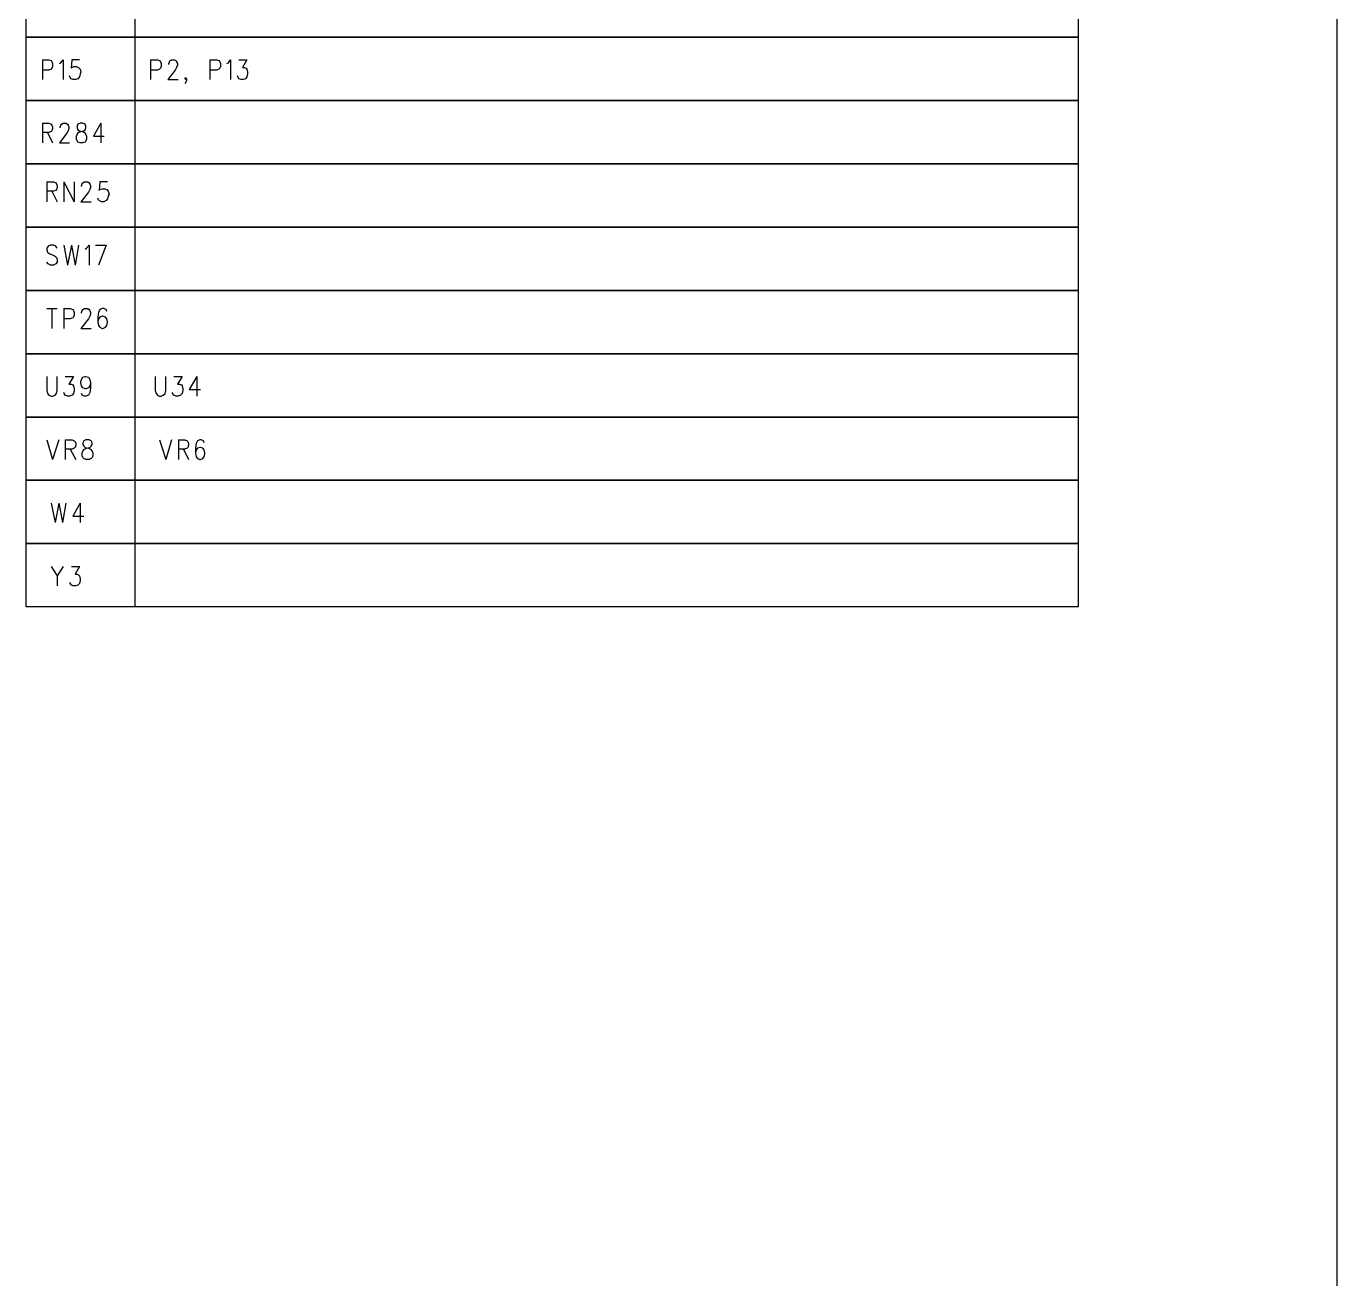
# Model space of a CAD drawing. Extents: x 11.9 to 28.1, y 10.8 to 21.2.
# Drawn here: x 24.469 to 28.093, y 14.292 to 17.754 of the extents above; entities that cross this region are included whole.
import ezdxf

# ---------------------------------------------------------------- set-up
doc = ezdxf.new("R2010")
doc.units = 0
doc.header["$MEASUREMENT"] = 0
doc.layers.add('LAYNR1', color=2, linetype='Continuous')

msp = doc.modelspace()

# ---------------------------------------------------------------- linework, layer by layer
at = {"layer": 'LAYNR1', "color": 7}
for points in [[(28.093, 21.199), (28.093, 10.799)], [(24.469, 17.724), (24.469, 17.899)], [(24.769, 17.899), (24.769, 17.724)], [(27.378, 17.899), (27.378, 17.724)], [(27.378, 17.724), (24.469, 17.724)], [(24.469, 17.549), (24.469, 17.724)], [(24.469, 17.724), (27.378, 17.724)], [(24.769, 17.724), (24.769, 17.549)], [(27.378, 17.724), (27.378, 17.549)], [(24.514, 17.661), (24.514, 17.607)], [(24.514, 17.661), (24.532, 17.661), (24.538, 17.659), (24.54, 17.656), (24.542, 17.651), (24.542, 17.643), (24.54, 17.638), (24.538, 17.635), (24.532, 17.633), (24.514, 17.633)], [(24.561, 17.651), (24.565, 17.653), (24.571, 17.661), (24.571, 17.607)], [(24.616, 17.661), (24.595, 17.661), (24.593, 17.638), (24.595, 17.64), (24.601, 17.643), (24.608, 17.643), (24.614, 17.64), (24.618, 17.635), (24.62, 17.627)], [(24.813, 17.661), (24.813, 17.607)], [(24.813, 17.661), (24.832, 17.661), (24.838, 17.659), (24.84, 17.656), (24.842, 17.651), (24.842, 17.643), (24.84, 17.638), (24.838, 17.635), (24.832, 17.633), (24.813, 17.633)], [(24.863, 17.648), (24.863, 17.651), (24.865, 17.656), (24.867, 17.659), (24.871, 17.661), (24.879, 17.661), (24.883, 17.659), (24.885, 17.656), (24.887, 17.651), (24.887, 17.646), (24.885, 17.64), (24.881, 17.633), (24.861, 17.607)], [(24.977, 17.661), (24.977, 17.607)], [(24.977, 17.661), (24.996, 17.661), (25.002, 17.659), (25.004, 17.656), (25.006, 17.651), (25.006, 17.643), (25.004, 17.638), (25.002, 17.635), (24.996, 17.633), (24.977, 17.633)], [(25.024, 17.651), (25.028, 17.653), (25.034, 17.661), (25.034, 17.607)], [(25.057, 17.661), (25.079, 17.661), (25.067, 17.64), (25.073, 17.64), (25.077, 17.638), (25.079, 17.635), (25.081, 17.627)], [(24.599, 17.607), (24.593, 17.609), (24.591, 17.612), (24.589, 17.617)], [(24.62, 17.627), (24.618, 17.622), (24.616, 17.614), (24.612, 17.609), (24.606, 17.607)], [(25.063, 17.607), (25.057, 17.609), (25.055, 17.612), (25.053, 17.617)], [(25.081, 17.627), (25.081, 17.622), (25.079, 17.614), (25.075, 17.609), (25.069, 17.607)], [(24.606, 17.607), (24.599, 17.607)], [(24.861, 17.607), (24.889, 17.607)], [(24.91, 17.607), (24.908, 17.609), (24.91, 17.612), (24.912, 17.609), (24.912, 17.604), (24.91, 17.599), (24.908, 17.596)], [(24.912, 17.609), (24.91, 17.607)], [(25.069, 17.607), (25.063, 17.607)], [(27.378, 17.549), (24.469, 17.549)], [(24.469, 17.374), (24.469, 17.549)], [(24.469, 17.549), (27.378, 17.549)], [(24.769, 17.549), (24.769, 17.374)], [(27.378, 17.549), (27.378, 17.374)], [(24.514, 17.486), (24.514, 17.432)], [(24.514, 17.486), (24.532, 17.486), (24.538, 17.483), (24.54, 17.481), (24.542, 17.476), (24.542, 17.471), (24.54, 17.465), (24.538, 17.463), (24.532, 17.46), (24.514, 17.46)], [(24.563, 17.473), (24.563, 17.476), (24.565, 17.481), (24.567, 17.483), (24.571, 17.486), (24.579, 17.486), (24.583, 17.483), (24.585, 17.481), (24.587, 17.476), (24.587, 17.471), (24.585, 17.465), (24.581, 17.458), (24.561, 17.432)], [(24.618, 17.432), (24.612, 17.434), (24.61, 17.437), (24.608, 17.442), (24.608, 17.45), (24.61, 17.455), (24.614, 17.46), (24.62, 17.463), (24.628, 17.465), (24.632, 17.468), (24.634, 17.473)], [(24.618, 17.486), (24.612, 17.483), (24.61, 17.478), (24.61, 17.473)], [(24.61, 17.473), (24.612, 17.468), (24.616, 17.465), (24.624, 17.463), (24.63, 17.46), (24.634, 17.455), (24.636, 17.45), (24.636, 17.442), (24.634, 17.437), (24.632, 17.434), (24.626, 17.432)], [(24.634, 17.473), (24.634, 17.478), (24.632, 17.483), (24.626, 17.486), (24.618, 17.486)], [(24.675, 17.486), (24.655, 17.45), (24.685, 17.45)], [(24.675, 17.486), (24.675, 17.432)], [(24.528, 17.46), (24.542, 17.432)], [(24.561, 17.432), (24.589, 17.432)], [(24.626, 17.432), (24.618, 17.432)], [(27.378, 17.374), (24.469, 17.374)], [(24.469, 17.199), (24.469, 17.374)], [(24.469, 17.374), (27.378, 17.374)], [(24.769, 17.374), (24.769, 17.199)], [(27.378, 17.374), (27.378, 17.199)], [(24.526, 17.324), (24.526, 17.269)], [(24.526, 17.324), (24.544, 17.324), (24.551, 17.321), (24.553, 17.318), (24.555, 17.313), (24.555, 17.308), (24.553, 17.303), (24.551, 17.3), (24.544, 17.298), (24.526, 17.298)], [(24.573, 17.324), (24.573, 17.269)], [(24.573, 17.324), (24.602, 17.269)], [(24.602, 17.324), (24.602, 17.269)], [(24.622, 17.311), (24.622, 17.313), (24.624, 17.318), (24.626, 17.321), (24.63, 17.324), (24.639, 17.324), (24.643, 17.321), (24.645, 17.318), (24.647, 17.313), (24.647, 17.308), (24.645, 17.303), (24.641, 17.295), (24.62, 17.269)], [(24.694, 17.324), (24.673, 17.324), (24.671, 17.3), (24.673, 17.303), (24.679, 17.305), (24.686, 17.305), (24.692, 17.303), (24.696, 17.298), (24.698, 17.29)], [(24.54, 17.298), (24.555, 17.269)], [(24.698, 17.29), (24.696, 17.285), (24.694, 17.277), (24.69, 17.272), (24.684, 17.269)], [(24.62, 17.269), (24.649, 17.269)], [(24.677, 17.269), (24.671, 17.272), (24.669, 17.274), (24.667, 17.279)], [(24.684, 17.269), (24.677, 17.269)], [(27.378, 17.199), (24.469, 17.199)], [(24.469, 17.024), (24.469, 17.199)], [(24.469, 17.199), (27.378, 17.199)], [(24.769, 17.199), (24.769, 17.024)], [(27.378, 17.199), (27.378, 17.024)], [(24.555, 17.141), (24.551, 17.146), (24.544, 17.149), (24.536, 17.149), (24.53, 17.146), (24.526, 17.141), (24.526, 17.136)], [(24.573, 17.149), (24.583, 17.094)], [(24.594, 17.149), (24.583, 17.094)], [(24.594, 17.149), (24.604, 17.094)], [(24.614, 17.149), (24.604, 17.094)], [(24.632, 17.138), (24.636, 17.141), (24.643, 17.149), (24.643, 17.094)], [(24.661, 17.149), (24.69, 17.149)], [(24.69, 17.149), (24.669, 17.094)], [(24.526, 17.136), (24.528, 17.13), (24.53, 17.128), (24.534, 17.125), (24.546, 17.12), (24.551, 17.117), (24.553, 17.115)], [(24.553, 17.115), (24.555, 17.11), (24.555, 17.102), (24.551, 17.097), (24.544, 17.094)], [(24.536, 17.094), (24.53, 17.097), (24.526, 17.102)], [(24.544, 17.094), (24.536, 17.094)], [(27.378, 17.024), (24.469, 17.024)], [(24.469, 16.849), (24.469, 17.024)], [(24.469, 17.024), (27.378, 17.024)], [(24.769, 17.024), (24.769, 16.849)], [(27.378, 17.024), (27.378, 16.849)], [(24.526, 16.974), (24.555, 16.974)], [(24.54, 16.974), (24.54, 16.919)], [(24.573, 16.974), (24.573, 16.919)], [(24.573, 16.974), (24.591, 16.974), (24.598, 16.971), (24.6, 16.968), (24.602, 16.963), (24.602, 16.955), (24.6, 16.95), (24.598, 16.948), (24.591, 16.945), (24.573, 16.945)], [(24.622, 16.961), (24.622, 16.963), (24.624, 16.968), (24.626, 16.971), (24.63, 16.974), (24.639, 16.974), (24.643, 16.971), (24.645, 16.968), (24.647, 16.963), (24.647, 16.958), (24.645, 16.953), (24.641, 16.945), (24.62, 16.919)], [(24.692, 16.966), (24.69, 16.971), (24.684, 16.974), (24.679, 16.974), (24.673, 16.971), (24.669, 16.963), (24.667, 16.95), (24.667, 16.937), (24.669, 16.927), (24.673, 16.922), (24.679, 16.919)], [(24.681, 16.919), (24.688, 16.922), (24.692, 16.927), (24.694, 16.935), (24.694, 16.937), (24.692, 16.945), (24.688, 16.95), (24.681, 16.953), (24.679, 16.953), (24.673, 16.95), (24.669, 16.945), (24.667, 16.937)], [(24.62, 16.919), (24.649, 16.919)], [(24.679, 16.919), (24.681, 16.919)], [(27.378, 16.849), (24.469, 16.849)], [(24.469, 16.674), (24.469, 16.849)], [(24.469, 16.849), (27.378, 16.849)], [(24.769, 16.849), (24.769, 16.674)], [(27.378, 16.849), (27.378, 16.674)], [(24.526, 16.786), (24.526, 16.747), (24.528, 16.739), (24.532, 16.734), (24.538, 16.732)], [(24.542, 16.732), (24.549, 16.734), (24.553, 16.739), (24.555, 16.747), (24.555, 16.786)], [(24.577, 16.786), (24.6, 16.786), (24.587, 16.765), (24.594, 16.765), (24.598, 16.763), (24.6, 16.76), (24.602, 16.752)], [(24.632, 16.752), (24.626, 16.755), (24.622, 16.76), (24.62, 16.768), (24.62, 16.771), (24.622, 16.778), (24.626, 16.784), (24.632, 16.786), (24.634, 16.786), (24.641, 16.784), (24.645, 16.778), (24.647, 16.768), (24.647, 16.755), (24.645, 16.742), (24.641, 16.734), (24.634, 16.732)], [(24.826, 16.786), (24.826, 16.747), (24.828, 16.739), (24.832, 16.734), (24.838, 16.732)], [(24.842, 16.732), (24.848, 16.734), (24.853, 16.739), (24.855, 16.747), (24.855, 16.786)], [(24.877, 16.786), (24.9, 16.786), (24.887, 16.765), (24.893, 16.765), (24.898, 16.763), (24.9, 16.76), (24.902, 16.752)], [(24.941, 16.786), (24.92, 16.75), (24.951, 16.75)], [(24.941, 16.786), (24.941, 16.732)], [(24.602, 16.752), (24.602, 16.747), (24.6, 16.739), (24.596, 16.734), (24.589, 16.732)], [(24.634, 16.752), (24.632, 16.752)], [(24.647, 16.768), (24.645, 16.76), (24.641, 16.755), (24.634, 16.752)], [(24.902, 16.752), (24.902, 16.747), (24.9, 16.739), (24.896, 16.734), (24.889, 16.732)], [(24.538, 16.732), (24.542, 16.732)], [(24.583, 16.732), (24.577, 16.734), (24.575, 16.737), (24.573, 16.742)], [(24.589, 16.732), (24.583, 16.732)], [(24.63, 16.732), (24.624, 16.734), (24.622, 16.739)], [(24.634, 16.732), (24.63, 16.732)], [(24.838, 16.732), (24.842, 16.732)], [(24.883, 16.732), (24.877, 16.734), (24.875, 16.737), (24.873, 16.742)], [(24.889, 16.732), (24.883, 16.732)], [(27.378, 16.674), (24.469, 16.674)], [(24.469, 16.499), (24.469, 16.674)], [(24.469, 16.674), (27.378, 16.674)], [(24.769, 16.674), (24.769, 16.499)], [(27.378, 16.674), (27.378, 16.499)], [(24.526, 16.611), (24.542, 16.557)], [(24.559, 16.611), (24.542, 16.557)], [(24.577, 16.611), (24.577, 16.557)], [(24.577, 16.611), (24.596, 16.611), (24.602, 16.608), (24.604, 16.606), (24.606, 16.601), (24.606, 16.596), (24.604, 16.59), (24.602, 16.588), (24.596, 16.585), (24.577, 16.585)], [(24.634, 16.557), (24.628, 16.559), (24.626, 16.562), (24.624, 16.567), (24.624, 16.575), (24.626, 16.58), (24.63, 16.585), (24.636, 16.588), (24.645, 16.59), (24.649, 16.593), (24.651, 16.598)], [(24.634, 16.611), (24.628, 16.608), (24.626, 16.603), (24.626, 16.598)], [(24.626, 16.598), (24.628, 16.593), (24.632, 16.59), (24.641, 16.588), (24.647, 16.585), (24.651, 16.58), (24.653, 16.575), (24.653, 16.567), (24.651, 16.562), (24.649, 16.559), (24.643, 16.557)], [(24.651, 16.598), (24.651, 16.603), (24.649, 16.608), (24.643, 16.611), (24.634, 16.611)], [(24.838, 16.611), (24.855, 16.557)], [(24.871, 16.611), (24.855, 16.557)], [(24.89, 16.611), (24.89, 16.557)], [(24.89, 16.611), (24.908, 16.611), (24.914, 16.608), (24.916, 16.606), (24.918, 16.601), (24.918, 16.596), (24.916, 16.59), (24.914, 16.588), (24.908, 16.585), (24.89, 16.585)], [(24.961, 16.603), (24.959, 16.608), (24.953, 16.611), (24.949, 16.611), (24.943, 16.608), (24.939, 16.601), (24.937, 16.588), (24.937, 16.575), (24.939, 16.564), (24.943, 16.559), (24.949, 16.557)], [(24.591, 16.585), (24.606, 16.557)], [(24.904, 16.585), (24.918, 16.557)], [(24.951, 16.557), (24.957, 16.559), (24.961, 16.564), (24.963, 16.572), (24.963, 16.575), (24.961, 16.583), (24.957, 16.588), (24.951, 16.59), (24.949, 16.59), (24.943, 16.588), (24.939, 16.583), (24.937, 16.575)], [(24.643, 16.557), (24.634, 16.557)], [(24.949, 16.557), (24.951, 16.557)], [(27.378, 16.499), (24.469, 16.499)], [(24.469, 16.324), (24.469, 16.499)], [(24.469, 16.499), (27.378, 16.499)], [(24.769, 16.499), (24.769, 16.324)], [(27.378, 16.499), (27.378, 16.324)], [(24.538, 16.436), (24.549, 16.382)], [(24.559, 16.436), (24.549, 16.382)], [(24.559, 16.436), (24.569, 16.382)], [(24.579, 16.436), (24.569, 16.382)], [(24.618, 16.436), (24.598, 16.4), (24.628, 16.4)], [(24.618, 16.436), (24.618, 16.382)], [(27.378, 16.324), (24.469, 16.324)], [(24.469, 16.149), (24.469, 16.324)], [(24.469, 16.324), (27.378, 16.324)], [(24.769, 16.324), (24.769, 16.149)], [(27.378, 16.324), (27.378, 16.149)], [(24.538, 16.261), (24.555, 16.235), (24.555, 16.207)], [(24.571, 16.261), (24.555, 16.235)], [(24.594, 16.261), (24.616, 16.261), (24.604, 16.24), (24.61, 16.24), (24.614, 16.238), (24.616, 16.235), (24.618, 16.227)], [(24.6, 16.207), (24.594, 16.209), (24.592, 16.212), (24.59, 16.217)], [(24.606, 16.207), (24.6, 16.207)], [(24.618, 16.227), (24.618, 16.222), (24.616, 16.214), (24.612, 16.209), (24.606, 16.207)], [(27.378, 16.149), (24.469, 16.149)]]:
    msp.add_lwpolyline(points, dxfattribs=at)

doc.saveas('drawing.dxf')
